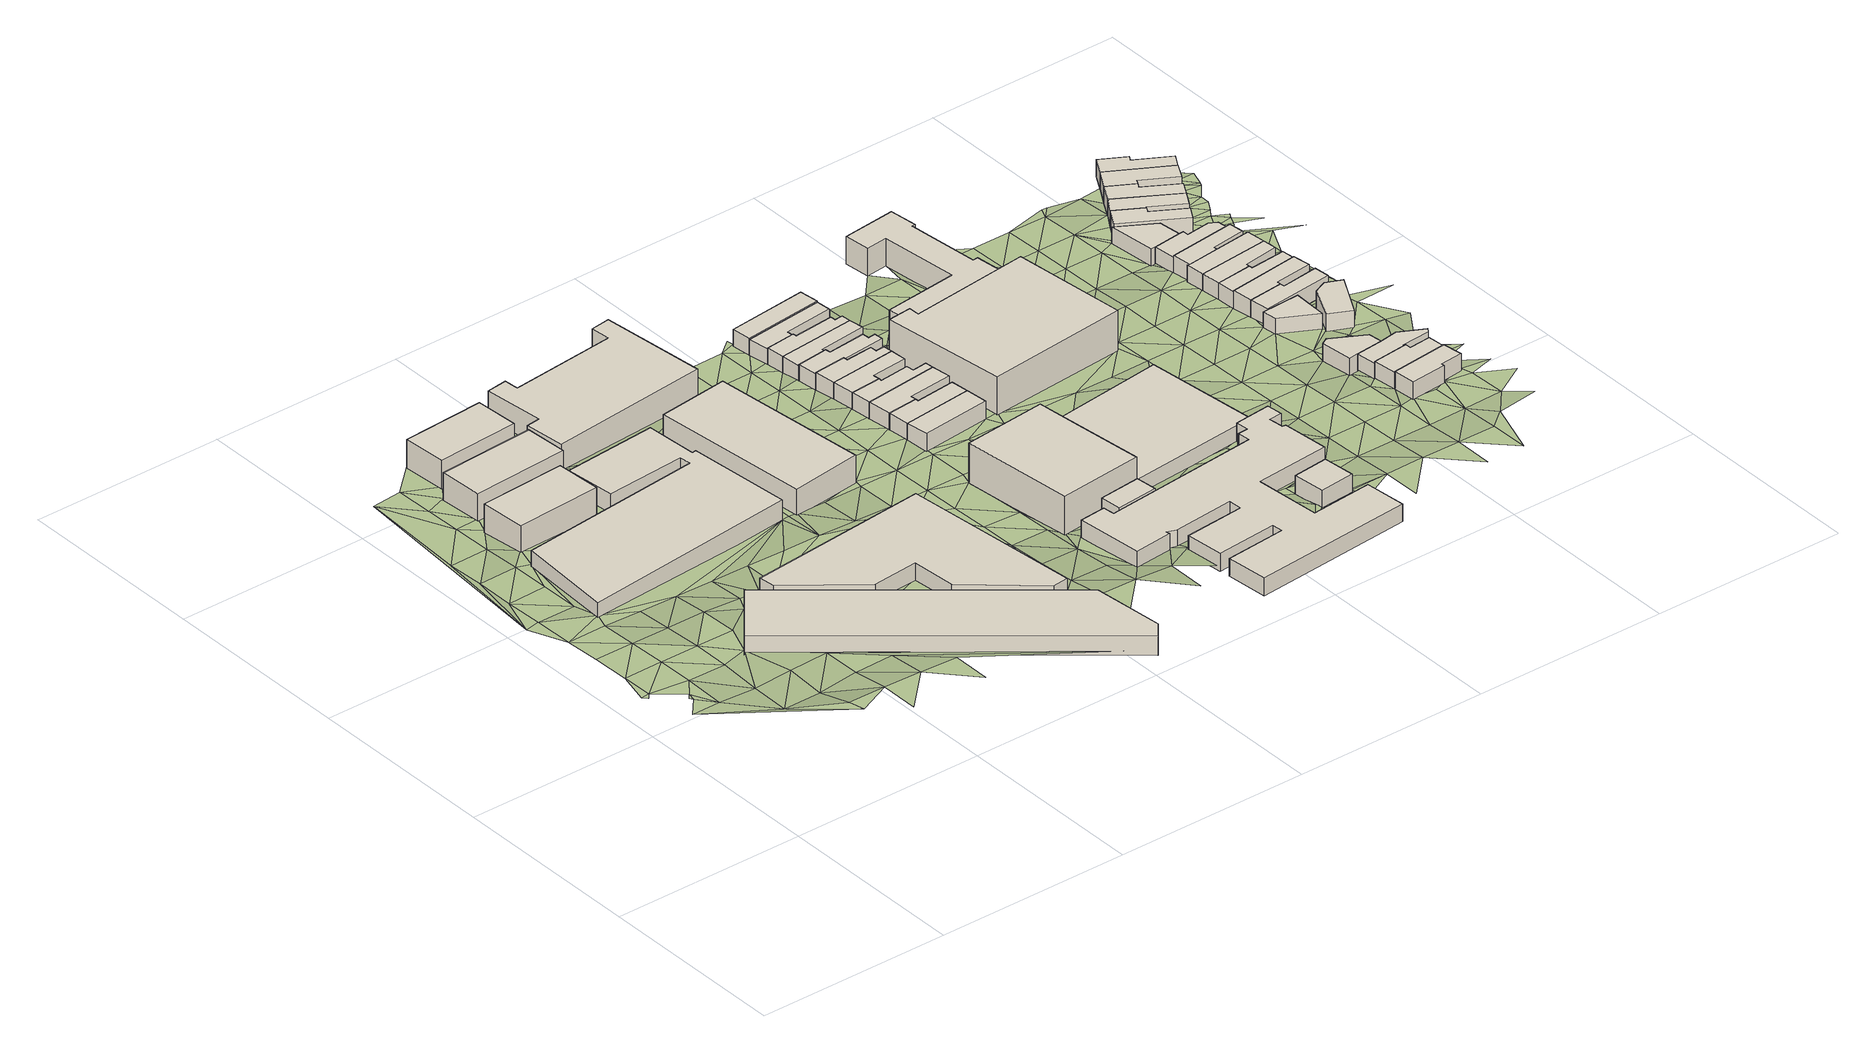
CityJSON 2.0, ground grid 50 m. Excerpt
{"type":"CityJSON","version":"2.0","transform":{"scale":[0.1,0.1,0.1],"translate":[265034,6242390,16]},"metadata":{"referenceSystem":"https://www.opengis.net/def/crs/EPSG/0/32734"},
"CityObjects":{
"building1":{"type":"Building","attributes":{"building":"retail","building:levels":"2","footprint":{"type":"Polygon"},"plus_code":"CPX6X3XG+X7W","ground_height":20.65,"building_height":6.9,"roof_height":27.55},"geometry":[{"type":"Solid","lod":"1","boundaries":[[[[0,1,2,3]],[[1,4,5,2]],[[4,6,7,5]],[[6,0,3,7]],[[3,2,5,7]],[[6,4,1,0]]]]}]},
"building2":{"type":"Building","attributes":{"address":"33 Yew Street Salt River Cape Town","building":"industrial","building:levels":"2","footprint":{"type":"Polygon"},"plus_code":"CPX8XPXJ+X4W","ground_height":20.23,"building_height":6.9,"roof_height":27.13},"geometry":[{"type":"Solid","lod":"1","boundaries":[[[[8,9,10,11]],[[9,12,13,10]],[[12,14,15,13]],[[14,8,11,15]],[[11,10,13,15]],[[14,12,9,8]]]]}]},
"building3":{"type":"Building","attributes":{"address":"45 Yew Street Salt River Cape Town","building":"retail","building:levels":"1","footprint":{"type":"Polygon"},"plus_code":"CPXWX4XQ+XRW","ground_height":20.92,"building_height":4.1,"roof_height":25.02},"geometry":[{"type":"Solid","lod":"1","boundaries":[[[[16,17,18,19]],[[17,20,21,18]],[[20,22,23,21]],[[22,24,25,23]],[[24,26,27,25]],[[26,28,29,27]],[[28,30,31,29]],[[30,32,33,31]],[[32,34,35,33]],[[34,16,19,35]],[[19,18,21,23,25,27,29,31,33,35]],[[34,32,30,28,26,24,22,20,17,16]]]]}]},
"building4":{"type":"Building","attributes":{"building":"industrial","building:levels":"1","footprint":{"type":"Polygon"},"plus_code":"CRX2XFX9+X6R","ground_height":22.3,"building_height":4.1,"roof_height":26.4},"geometry":[{"type":"Solid","lod":"1","boundaries":[[[[36,37,38,39]],[[37,40,41,38]],[[40,42,43,41]],[[42,44,45,43]],[[44,36,39,45]],[[39,38,41,43,45]],[[44,42,40,37,36]]]]}]},
"building5":{"type":"Building","attributes":{"address":"25 Yew Street Salt River Cape Town","building":"industrial","building:levels":"2","footprint":{"type":"Polygon"},"plus_code":"CPX8XVXG+XJR","ground_height":20.3,"building_height":6.9,"roof_height":27.2},"geometry":[{"type":"Solid","lod":"1","boundaries":[[[[46,47,48,49]],[[47,50,51,48]],[[50,52,53,51]],[[52,46,49,53]],[[49,48,51,53]],[[52,50,47,46]]]]}]},
"building6":{"type":"Building","attributes":{"address":"Salt Orchard","building":"retail","building:levels":"1","footprint":{"type":"Polygon"},"plus_code":"CVX5X4X6+XVX","ground_height":21.09,"building_height":4.1,"roof_height":25.19},"geometry":[{"type":"Solid","lod":"1","boundaries":[[[[54,55,56,57]],[[55,58,59,56]],[[58,60,61,59]],[[60,62,63,61]],[[62,64,65,63]],[[64,66,67,65]],[[66,68,69,67]],[[68,54,57,69]],[[57,56,59,61,63,65,67,69]],[[68,66,64,62,60,58,55,54]]]]}]},
"building7":{"type":"Building","attributes":{"address":"6 Shannon Street Salt River Cape Town","building":"office","building:levels":"2","footprint":{"type":"Polygon"},"plus_code":"CRX4XGX7+XPX","ground_height":19.41,"building_height":6.9,"roof_height":26.31},"geometry":[{"type":"Solid","lod":"1","boundaries":[[[[70,71,72,73]],[[71,74,75,72]],[[74,76,77,75]],[[76,78,79,77]],[[78,80,81,79]],[[80,82,83,81]],[[82,84,85,83]],[[84,86,87,85]],[[86,88,89,87]],[[88,70,73,89]],[[73,72,75,77,79,81,83,85,87,89]],[[88,86,84,82,80,78,76,74,71,70]]]]}]},
"building8":{"type":"Building","attributes":{"address":"8 Briar Road Salt River Cape Town","building":"industrial","building:levels":"2","footprint":{"type":"Polygon"},"plus_code":"CRXVXCXJ+X5X","ground_height":19.11,"building_height":6.9,"roof_height":26.01},"geometry":[{"type":"Solid","lod":"1","boundaries":[[[[90,91,92,93]],[[91,94,95,92]],[[94,96,97,95]],[[96,90,93,97]],[[93,92,95,97]],[[96,94,91,90]]]]}]},
"building9":{"type":"Building","attributes":{"address":"49 Shannon Street Salt River Cape Town","building":"industrial","building:levels":"3","footprint":{"type":"Polygon"},"plus_code":"C3X2X6XH+X4X","ground_height":19.81,"building_height":9.7,"roof_height":29.51},"geometry":[{"type":"Solid","lod":"1","boundaries":[[[[98,99,100,101,102,103]],[[99,104,105,101,100]],[[104,106,107,105]],[[106,108,109,107]],[[108,98,103,102,109]],[[102,101,105,107,109]],[[108,106,104,99,98]]]]}]},
"building10":{"type":"Building","attributes":{"address":"Salt River Cape Town","building":"yes","building:levels":"1","footprint":{"type":"Polygon"},"plus_code":"C3X8XVXG+XVV","ground_height":20.23,"building_height":4.1,"roof_height":24.33},"geometry":[{"type":"Solid","lod":"1","boundaries":[[[[110,111,112,113]],[[111,114,115,112]],[[114,116,117,115]],[[116,110,113,117]],[[113,112,115,117]],[[116,114,111,110]]]]}]},
"building11":{"type":"Building","attributes":{"address":"45 Shannon Street Salt River Cape Town","building":"house","building:levels":"1","footprint":{"type":"Polygon"},"plus_code":"C2XVX5XG+X2W","ground_height":19.24,"building_height":4.1,"roof_height":23.34},"geometry":[{"type":"Solid","lod":"1","boundaries":[[[[118,119,120,121]],[[119,122,123,120]],[[122,124,125,123]],[[124,118,121,125]],[[121,120,123,125]],[[124,122,119,118]]]]}]},
"building12":{"type":"Building","attributes":{"address":"43 Shannon Street Salt River Cape Town","building":"house","building:levels":"1","footprint":{"type":"Polygon"},"plus_code":"C2XRXJXG+X6R","ground_height":19.24,"building_height":4.1,"roof_height":23.34},"geometry":[{"type":"Solid","lod":"1","boundaries":[[[[126,127,128,129]],[[127,130,120,128]],[[130,131,121,120]],[[131,132,133,121]],[[132,134,135,133]],[[134,126,129,135]],[[129,128,120,121,133,135]],[[134,132,131,130,127,126]]]]}]},
"building13":{"type":"Building","attributes":{"address":"41 Shannon Street Salt River Cape Town","building":"house","building:levels":"1","footprint":{"type":"Polygon"},"plus_code":"C2XRXHXR+X2R","ground_height":19.24,"building_height":4.1,"roof_height":23.34},"geometry":[{"type":"Solid","lod":"1","boundaries":[[[[127,126,129,128]],[[126,136,137,129]],[[136,138,139,137]],[[138,140,141,139]],[[140,142,143,141]],[[142,127,128,143]],[[128,129,137,139,141,143]],[[142,140,138,136,126,127]]]]}]},
"building14":{"type":"Building","attributes":{"address":"39 Shannon Street Salt River Cape Town","building":"house","building:levels":"1","footprint":{"type":"Polygon"},"plus_code":"C2XRX4XF+X4W","ground_height":19.24,"building_height":4.1,"roof_height":23.34},"geometry":[{"type":"Solid","lod":"1","boundaries":[[[[142,140,141,143]],[[140,144,145,141]],[[144,146,147,145]],[[146,148,149,147]],[[148,150,151,149]],[[150,152,153,151]],[[152,154,155,153]],[[154,142,143,155]],[[143,141,145,147,149,151,153,155]],[[154,152,150,148,146,144,140,142]]]]}]},
"building15":{"type":"Building","attributes":{"address":"37 Shannon Street Salt River Cape Town","building":"house","building:levels":"1","footprint":{"type":"Polygon"},"plus_code":"C2XPXCX7+XHV","ground_height":19.16,"building_height":4.1,"roof_height":23.26},"geometry":[{"type":"Solid","lod":"1","boundaries":[[[[156,157,153,155]],[[157,158,159,153]],[[158,160,161,159]],[[160,162,163,161]],[[162,164,165,163]],[[164,156,155,165]],[[155,153,159,161,163,165]],[[164,162,160,158,157,156]]]]}]},
"building16":{"type":"Building","attributes":{"address":"Salt River Cape Town","building":"yes","building:levels":"1","footprint":{"type":"Polygon"},"plus_code":"C4X8XQXX+XJV","ground_height":20.46,"building_height":4.1,"roof_height":24.56},"geometry":[{"type":"Solid","lod":"1","boundaries":[[[[166,167,168,169]],[[167,170,171,168]],[[170,172,173,171]],[[172,174,175,173]],[[174,176,177,175]],[[176,178,179,177]],[[178,180,181,179]],[[180,182,183,181]],[[182,184,185,183]],[[184,186,187,185]],[[186,188,189,187]],[[188,190,191,189]],[[190,192,193,191]],[[192,194,195,193]],[[194,196,197,195]],[[196,198,199,197]],[[198,200,201,199]],[[200,202,203,201]],[[202,204,205,203]],[[204,206,207,205]],[[206,208,209,207]],[[208,210,211,209]],[[210,212,213,211]],[[212,214,215,213]],[[214,216,217,215]],[[216,218,219,217]],[[218,220,221,219]],[[220,222,223,221]],[[222,166,169,223]],[[169,168,171,173,175,177,179,181,183,185,187,189,191,193,195,197,199,201,203,205,207,209,211,213,215,217,219,221,223]],[[222,220,218,216,214,212,210,208,206,204,202,200,198,196,194,192,190,188,186,184,182,180,178,176,174,172,170,167,166]]]]}]},
"building17":{"type":"Building","attributes":{"address":"35 Shannon Street Salt River Cape Town","building":"house","building:levels":"1","footprint":{"type":"Polygon"},"plus_code":"C2XPX2XP+X5V","ground_height":19.16,"building_height":4.1,"roof_height":23.26},"geometry":[{"type":"Solid","lod":"1","boundaries":[[[[164,162,163,165]],[[162,224,225,163]],[[224,226,227,225]],[[226,228,229,227]],[[228,230,231,229]],[[230,232,233,234,231]],[[232,235,236,237,234,233]],[[235,164,165,237,236]],[[165,163,225,227,229,231,234,237]],[[235,232,230,228,226,224,162,164]]]]}]},
"building18":{"type":"Building","attributes":{"address":"33 Shannon Street Salt River Cape Town","building":"house","building:levels":"1","footprint":{"type":"Polygon"},"plus_code":"C2XPXMXW+X8X","ground_height":18.79,"building_height":4.1,"roof_height":22.89},"geometry":[{"type":"Solid","lod":"1","boundaries":[[[[238,239,233,236]],[[239,240,241,233]],[[240,242,243,241]],[[242,244,245,243]],[[244,246,247,245]],[[246,248,249,247]],[[248,250,251,252,249]],[[250,253,254,255,252,251]],[[253,238,236,255,254]],[[236,233,241,243,245,247,249,252,255]],[[253,250,248,246,244,242,240,239,238]]]]}]},
"building19":{"type":"Building","attributes":{"address":"31 Shannon Street Salt River Cape Town","building":"house","building:levels":"1","footprint":{"type":"Polygon"},"plus_code":"C2XPX9XW+XXX","ground_height":18.38,"building_height":4.1,"roof_height":22.48},"geometry":[{"type":"Solid","lod":"1","boundaries":[[[[256,257,258,251]],[[257,259,260,258]],[[259,261,262,260]],[[261,263,264,262]],[[263,265,254,264]],[[265,256,251,254]],[[251,258,260,262,264,254]],[[265,263,261,259,257,256]]]]}]},
"building20":{"type":"Building","attributes":{"address":"29 Shannon Street Salt River Cape Town","building":"house","building:levels":"1","footprint":{"type":"Polygon"},"plus_code":"C2XMXXXQ+XHX","ground_height":18.38,"building_height":4.1,"roof_height":22.48},"geometry":[{"type":"Solid","lod":"1","boundaries":[[[[263,261,262,264]],[[261,266,267,262]],[[266,268,269,267]],[[268,270,271,269]],[[270,272,273,271]],[[272,274,275,276,273]],[[274,277,278,279,276,275]],[[277,263,264,279,278]],[[264,262,267,269,271,273,276,279]],[[277,274,272,270,268,266,261,263]]]]}]},
"building21":{"type":"Building","attributes":{"address":"27 Shannon Street Salt River Cape Town","building":"house","building:levels":"1","footprint":{"type":"Polygon"},"plus_code":"C2XMXCXG+X5X","ground_height":18.15,"building_height":4.1,"roof_height":22.25},"geometry":[{"type":"Solid","lod":"1","boundaries":[[[[280,281,275,278]],[[281,282,283,275]],[[282,284,285,283]],[[284,286,287,285]],[[286,288,289,287]],[[288,280,278,289]],[[278,275,283,285,287,289]],[[288,286,284,282,281,280]]]]}]},
"building22":{"type":"Building","attributes":{"address":"25 Shannon Street Salt River Cape Town","building":"house","building:levels":"1","footprint":{"type":"Polygon"},"plus_code":"C2XJXXXQ+XJW","ground_height":18.43,"building_height":4.1,"roof_height":22.53},"geometry":[{"type":"Solid","lod":"1","boundaries":[[[[288,286,287,290,291,289]],[[286,292,293,290,287]],[[292,294,295,293]],[[294,288,289,291,295]],[[291,290,293,295]],[[294,292,286,288]]]]}]},
"building23":{"type":"Building","attributes":{"address":"26 Briar Road Salt River Cape Town","building":"industrial","building:levels":"1","footprint":{"type":"Polygon"},"plus_code":"C4XCXCX8+X2X","ground_height":19.48,"building_height":4.1,"roof_height":23.58},"geometry":[{"type":"Solid","lod":"1","boundaries":[[[[296,297,103,100]],[[297,298,299,103]],[[298,300,301,299]],[[300,302,303,301]],[[302,304,305,303]],[[304,296,100,305]],[[100,103,299,301,303,305]],[[304,302,300,298,297,296]]]]}]},
"building24":{"type":"Building","attributes":{"address":"Salt River Cape Town","building":"yes","building:levels":"1","footprint":{"type":"Polygon"},"plus_code":"C5X5XCXM+X5X","ground_height":21.15,"building_height":4.1,"roof_height":25.25},"geometry":[{"type":"Solid","lod":"1","boundaries":[[[[306,307,308,309]],[[307,310,311,308]],[[310,312,313,311]],[[312,306,309,313]],[[309,308,311,313]],[[312,310,307,306]]]]}]},
"building25":{"type":"Building","attributes":{"address":"20 Durham Avenue Salt River Cape Town","building":"industrial","building:levels":"3","footprint":{"type":"Polygon"},"plus_code":"C4X8XHX3+XPV","ground_height":18.32,"building_height":9.7,"roof_height":28.02},"geometry":[{"type":"Solid","lod":"1","boundaries":[[[[314,315,316,317]],[[315,318,319,316]],[[318,320,321,319]],[[320,322,323,321]],[[322,324,325,323]],[[324,314,317,325]],[[317,316,319,321,323,325]],[[324,322,320,318,315,314]]]]}]},
"building26":{"type":"Building","attributes":{"address":"16 Durham Avenue Salt River Cape Town","building":"school","building:levels":"2","footprint":{"type":"Polygon"},"plus_code":"C4XPX7X2+XGR","ground_height":16.73,"building_height":6.9,"roof_height":23.63},"geometry":[{"type":"Solid","lod":"1","boundaries":[[[[326,327,328,329]],[[327,330,331,328]],[[330,332,333,331]],[[332,334,335,333]],[[334,336,337,335]],[[336,338,339,337]],[[338,340,341,339]],[[340,342,343,341]],[[342,344,345,343]],[[344,346,347,345]],[[346,348,349,347]],[[348,326,329,349]],[[329,328,331,333,335,337,339,341,343,345,347,349]],[[348,346,344,342,340,338,336,334,332,330,327,326]]]]}]},
"building27":{"type":"Building","attributes":{"address":"83 Durham Avenue Salt River Cape Town","building":"retail","building:levels":"1","footprint":{"type":"Polygon"},"plus_code":"C7X3X3X3+X2W","ground_height":19.09,"building_height":4.1,"roof_height":23.19},"geometry":[{"type":"Solid","lod":"1","boundaries":[[[[350,351,352,353]],[[351,354,355,352]],[[354,356,357,355]],[[356,358,359,357]],[[358,360,361,359]],[[360,350,353,361]],[[353,352,355,357,359,361]],[[360,358,356,354,351,350]]]]}]},
"building28":{"type":"Building","attributes":{"address":"89 Durham Avenue Salt River Cape Town","building":"house","building:levels":"1","footprint":{"type":"Polygon"},"plus_code":"C7XFXPXW+X4W","ground_height":19.95,"building_height":4.1,"roof_height":24.05},"geometry":[{"type":"Solid","lod":"1","boundaries":[[[[362,363,364,365,366,367]],[[363,368,369,365,364]],[[368,370,371,369]],[[370,372,373,371]],[[372,374,375,373]],[[374,362,367,366,375]],[[366,365,369,371,373,375]],[[374,372,370,368,363,362]]]]}]},
"building29":{"type":"Building","attributes":{"address":"87 Durham Avenue Salt River Cape Town","building":"house","building:levels":"1","footprint":{"type":"Polygon"},"plus_code":"C7XFX5XM+XXV","ground_height":19.61,"building_height":4.1,"roof_height":23.71},"geometry":[{"type":"Solid","lod":"1","boundaries":[[[[363,362,367,364]],[[362,376,377,367]],[[376,378,379,377]],[[378,380,381,382,379]],[[380,383,384,385,382,381]],[[383,363,364,385,384]],[[364,367,377,379,382,385]],[[383,380,378,376,362,363]]]]}]},
"building30":{"type":"Building","attributes":{"building":"retail","building:levels":"1","footprint":{"type":"Polygon"},"plus_code":"C7X5XFX7+XWR","ground_height":18.33,"building_height":4.1,"roof_height":22.43},"geometry":[{"type":"Solid","lod":"1","boundaries":[[[[386,387,388,389]],[[387,390,391,388]],[[390,392,393,391]],[[392,386,389,393]],[[389,388,391,393]],[[392,390,387,386]]]]}]},
"building31":{"type":"Building","attributes":{"address":"85 Durham Avenue Salt River Cape Town","building":"house","building:levels":"1","footprint":{"type":"Polygon"},"plus_code":"C7XFX2X4+X8V","ground_height":19.15,"building_height":4.1,"roof_height":23.25},"geometry":[{"type":"Solid","lod":"1","boundaries":[[[[394,395,381,384]],[[395,396,397,381]],[[396,398,399,397]],[[398,400,401,399]],[[400,402,403,401]],[[402,404,353,403]],[[404,405,361,353]],[[405,394,384,361]],[[384,381,397,399,401,403,353,361]],[[405,404,402,400,398,396,395,394]]]]}]},
"building32":{"type":"Building","attributes":{"address":"Salt River Cape Town","building":"house","building:levels":"1","footprint":{"type":"Polygon"},"plus_code":"C7X8XHXQ+XCW","ground_height":18.18,"building_height":4.1,"roof_height":22.28},"geometry":[{"type":"Solid","lod":"1","boundaries":[[[[406,407,408,409]],[[407,410,411,408]],[[410,412,413,411]],[[412,414,415,413]],[[414,416,417,415]],[[416,406,409,417]],[[409,408,411,413,415,417]],[[416,414,412,410,407,406]]]]}]},
"building33":{"type":"Building","attributes":{"address":"Salt River Cape Town","building":"house","building:levels":"1","footprint":{"type":"Polygon"},"plus_code":"C7X8X2X6+X7X","ground_height":18.18,"building_height":4.1,"roof_height":22.28},"geometry":[{"type":"Solid","lod":"1","boundaries":[[[[418,419,420,409,421,422]],[[419,423,417,409,420]],[[423,424,425,417]],[[424,426,427,425]],[[426,428,429,427]],[[428,418,422,421,429]],[[421,409,417,425,427,429]],[[428,426,424,423,419,418]]]]}]},
"building34":{"type":"Building","attributes":{"address":"55 Durham Avenue Salt River Cape Town","building":"house","building:levels":"1","footprint":{"type":"Polygon"},"plus_code":"C6XVXCXF+XQW","ground_height":17.45,"building_height":4.1,"roof_height":21.55},"geometry":[{"type":"Solid","lod":"1","boundaries":[[[[430,431,432,433]],[[431,434,435,432]],[[434,436,437,435]],[[436,438,439,437]],[[438,430,433,439]],[[433,432,435,437,439]],[[438,436,434,431,430]]]]}]},
"building35":{"type":"Building","attributes":{"address":"65 Durham Avenue Salt River Cape Town","building":"house","building:levels":"1","footprint":{"type":"Polygon"},"plus_code":"C7X7XHX6+X8V","ground_height":17.87,"building_height":4.1,"roof_height":21.97},"geometry":[{"type":"Solid","lod":"1","boundaries":[[[[440,418,422,441]],[[418,428,442,422]],[[428,443,444,442]],[[443,445,446,444]],[[445,447,448,446]],[[447,440,441,448]],[[441,422,442,444,446,448]],[[447,445,443,428,418,440]]]]}]},
"building36":{"type":"Building","attributes":{"building":"yes","building:levels":"1","footprint":{"type":"Polygon"},"plus_code":"C7XHXQX8+X7W","ground_height":18.33,"building_height":4.1,"roof_height":22.43},"geometry":[{"type":"Solid","lod":"1","boundaries":[[[[449,450,451,452]],[[450,453,454,451]],[[453,455,456,454]],[[455,457,458,456]],[[457,449,452,458]],[[452,451,454,456,458]],[[457,455,453,450,449]]]]}]},
"building37":{"type":"Building","attributes":{"address":"63 Durham Avenue Salt River Cape Town","building":"house","building:levels":"1","footprint":{"type":"Polygon"},"plus_code":"C7X7X2XW+X7R","ground_height":17.87,"building_height":4.1,"roof_height":21.97},"geometry":[{"type":"Solid","lod":"1","boundaries":[[[[459,440,441,460]],[[440,447,448,441]],[[447,461,462,448]],[[461,463,464,462]],[[463,465,466,464]],[[465,459,460,466]],[[460,441,448,462,464,466]],[[465,463,461,447,440,459]]]]}]},
"building38":{"type":"Building","attributes":{"address":"61 Durham Avenue Salt River Cape Town","building":"house","building:levels":"1","footprint":{"type":"Polygon"},"plus_code":"C7X6XJXW+XMW","ground_height":17.87,"building_height":4.1,"roof_height":21.97},"geometry":[{"type":"Solid","lod":"1","boundaries":[[[[459,465,466,460]],[[465,467,468,466]],[[467,469,470,468]],[[469,471,472,470]],[[471,473,474,472]],[[473,459,460,474]],[[460,466,468,470,472,474]],[[473,471,469,467,465,459]]]]}]},
"building39":{"type":"Building","attributes":{"address":"59 Durham Avenue Salt River Cape Town","building":"house","building:levels":"1","footprint":{"type":"Polygon"},"plus_code":"C7X6X3XJ+XRV","ground_height":17.87,"building_height":4.1,"roof_height":21.97},"geometry":[{"type":"Solid","lod":"1","boundaries":[[[[475,476,472,477]],[[476,478,479,470,472]],[[478,480,481,482,470,479]],[[480,483,484,482,481]],[[483,485,486,484]],[[485,487,488,486]],[[487,475,477,488]],[[477,472,470,482,484,486,488]],[[487,485,483,480,478,476,475]]]]}]},
"building40":{"type":"Building","attributes":{"address":"57 Durham Avenue Salt River Cape Town","building":"house","building:levels":"1","footprint":{"type":"Polygon"},"plus_code":"C7X5X6X5+X8V","ground_height":17.45,"building_height":4.1,"roof_height":21.55},"geometry":[{"type":"Solid","lod":"1","boundaries":[[[[487,489,490,491]],[[489,492,493,490]],[[492,494,495,493]],[[494,496,497,495]],[[496,498,432,497]],[[498,499,433,432]],[[499,475,500,433]],[[475,487,491,500]],[[491,490,493,495,497,432,433,500]],[[475,499,498,496,494,492,489,487]]]]}]},
"building41":{"type":"Building","attributes":{"address":"69 Addison Road Salt River Cape Town","building":"house","building:levels":"1","footprint":{"type":"Polygon"},"plus_code":"C7X4XCX8+X5W","ground_height":17.48,"building_height":4.1,"roof_height":21.58},"geometry":[{"type":"Solid","lod":"1","boundaries":[[[[501,502,503,504,505,506]],[[502,507,508,504,503]],[[507,509,510,508]],[[509,511,512,510]],[[511,513,514,512]],[[513,501,506,505,514]],[[505,504,508,510,512,514]],[[513,511,509,507,502,501]]]]}]},
"building42":{"type":"Building","attributes":{"address":"67 Addison Road Salt River Cape Town","building":"house","building:levels":"1","footprint":{"type":"Polygon"},"plus_code":"C7X5XVX9+XQW","ground_height":17.2,"building_height":4.1,"roof_height":21.3},"geometry":[{"type":"Solid","lod":"1","boundaries":[[[[502,501,506,503]],[[501,515,516,506]],[[515,517,518,516]],[[517,519,520,518]],[[519,521,522,520]],[[521,502,503,522]],[[503,506,516,518,520,522]],[[521,519,517,515,501,502]]]]}]},
"building43":{"type":"Building","attributes":{"address":"65 Addison Road Salt River Cape Town","building":"house","building:levels":"1","footprint":{"type":"Polygon"},"plus_code":"C7X9XGX7+XJX","ground_height":17.2,"building_height":4.1,"roof_height":21.3},"geometry":[{"type":"Solid","lod":"1","boundaries":[[[[523,524,520,522]],[[524,525,526,520]],[[525,527,528,526]],[[527,529,530,528]],[[529,531,532,530]],[[531,523,522,532]],[[522,520,526,528,530,532]],[[531,529,527,525,524,523]]]]}]},
"building44":{"type":"Building","attributes":{"address":"63 Addison Road Salt River Cape Town","building":"house","building:levels":"1","footprint":{"type":"Polygon"},"plus_code":"C7XFX9X5+XMX","ground_height":17.2,"building_height":4.1,"roof_height":21.3},"geometry":[{"type":"Solid","lod":"1","boundaries":[[[[531,529,530,532]],[[529,533,534,530]],[[533,535,536,534]],[[535,537,538,539,536]],[[537,540,541,542,539,538]],[[540,531,532,542,541]],[[532,530,534,536,539,542]],[[540,537,535,533,529,531]]]]}]},
"building45":{"type":"Building","attributes":{"address":"61 Addison Road Salt River Cape Town","building":"house","building:levels":"1","footprint":{"type":"Polygon"},"plus_code":"C7XJXPX2+XFW","ground_height":16.99,"building_height":4.1,"roof_height":21.09},"geometry":[{"type":"Solid","lod":"1","boundaries":[[[[543,544,538,541]],[[544,545,546,538]],[[545,547,548,546]],[[547,549,550,551,548]],[[549,552,553,554,551,550]],[[552,543,541,554,553]],[[541,538,546,548,551,554]],[[552,549,547,545,544,543]]]]}]},
"terrain1":{"type":"TINRelief","geometry":[{"type":"CompositeSurface","lod":"1","boundaries":[[[555,556,557]],[[557,558,555]],[[559,560,561]],[[562,559,563]],[[563,564,557]],[[565,558,557]],[[563,559,561]],[[561,560,566]],[[561,564,563]],[[564,565,557]],[[567,568,558]],[[569,570,571]],[[568,567,571]],[[558,565,567]],[[561,572,564]],[[566,560,573]],[[574,570,569]],[[566,572,561]],[[570,574,575]],[[571,576,569]],[[564,577,565]],[[571,567,578]],[[579,570,575]],[[577,564,572]],[[580,574,569]],[[571,578,576]],[[565,581,567]],[[580,569,576]],[[582,566,573]],[[581,565,577]],[[583,572,566]],[[584,566,582]],[[567,585,578]],[[586,575,574]],[[579,587,570]],[[574,580,588]],[[589,577,572]],[[566,584,583]],[[585,567,581]],[[586,574,588]],[[576,578,590]],[[591,579,575]],[[577,589,581]],[[572,583,589]],[[592,582,573]],[[578,585,590]],[[576,593,580]],[[582,592,584]],[[575,586,591]],[[580,593,588]],[[581,589,594]],[[588,593,586]],[[585,581,595]],[[579,591,596]],[[587,579,596]],[[583,584,597]],[[584,592,598]],[[590,599,576]],[[583,597,589]],[[581,594,595]],[[586,593,600]],[[586,600,591]],[[599,590,585]],[[584,598,597]],[[601,592,602]],[[585,595,599]],[[596,591,603]],[[603,591,600]],[[604,587,596]],[[593,605,600]],[[594,589,36]],[[601,598,592]],[[587,604,606]],[[596,607,604]],[[594,36,595]],[[607,596,603]],[[598,608,597]],[[601,608,598]],[[604,609,606]],[[595,610,599]],[[609,604,607]],[[611,607,603]],[[610,595,36]],[[612,600,605]],[[609,613,606]],[[610,614,599]],[[615,611,603]],[[608,601,616]],[[617,606,613]],[[36,618,610]],[[616,601,619]],[[576,599,620]],[[36,621,618]],[[597,622,589]],[[610,618,614]],[[623,621,36]],[[605,593,624]],[[607,611,625]],[[615,603,1]],[[612,605,626]],[[597,608,627]],[[623,36,628]],[[618,629,614]],[[609,14,613]],[[615,625,611]],[[629,618,630]],[[623,631,621]],[[620,599,614]],[[627,608,616]],[[631,623,628]],[[1,612,632]],[[1,633,615]],[[612,626,632]],[[624,626,605]],[[634,629,630]],[[635,1,632]],[[635,632,626]],[[625,615,633]],[[47,613,14]],[[635,633,1]],[[629,620,614]],[[636,628,36]],[[637,631,628]],[[638,633,635]],[[14,625,639]],[[634,630,640]],[[633,638,625]],[[68,630,618]],[[641,631,637]],[[620,629,634]],[[14,642,47]],[[631,641,643]],[[642,14,639]],[[639,625,638]],[[644,47,642]],[[644,50,47]],[[644,642,645]],[[643,641,637]],[[628,636,637]],[[626,624,646]],[[645,647,644]],[[635,648,638]],[[638,649,639]],[[620,634,640]],[[640,630,68]],[[620,640,650]],[[640,651,650]],[[649,638,648]],[[636,652,637]],[[620,650,653]],[[22,620,653]],[[650,651,653]],[[651,640,654]],[[651,655,653]],[[22,648,656]],[[653,655,22]],[[657,652,636]],[[649,648,658]],[[658,655,651]],[[649,659,639]],[[651,654,660]],[[648,22,658]],[[22,655,658]],[[68,654,640]],[[636,661,662]],[[636,662,657]],[[663,657,662]],[[664,651,660]],[[662,661,665]],[[663,666,657]],[[667,660,654]],[[662,665,663]],[[668,654,68]],[[666,669,657]],[[659,649,658]],[[669,68,657]],[[667,654,668]],[[664,660,667]],[[663,670,666]],[[665,671,663]],[[672,68,669]],[[670,669,666]],[[663,671,670]],[[68,673,668]],[[674,68,672]],[[668,675,667]],[[676,671,665]],[[669,677,672]],[[674,673,68]],[[658,91,659]],[[675,664,667]],[[677,669,670]],[[671,676,670]],[[91,664,678]],[[675,668,673]],[[665,679,680]],[[665,680,676]],[[681,674,672]],[[678,664,682]],[[683,91,678]],[[672,677,681]],[[684,670,676]],[[678,682,683]],[[670,685,677]],[[670,684,685]],[[664,675,682]],[[91,683,686]],[[674,687,673]],[[681,677,685]],[[674,681,687]],[[91,686,688]],[[686,683,689]],[[690,676,680]],[[659,91,691]],[[682,689,683]],[[681,685,687]],[[685,684,692]],[[688,691,91]],[[673,693,675]],[[694,673,687]],[[80,659,695]],[[659,691,695]],[[680,696,697]],[[686,698,688]],[[697,690,680]],[[693,673,694]],[[686,689,699]],[[682,675,700]],[[111,685,692]],[[686,699,698]],[[701,675,693]],[[702,703,690]],[[704,705,692]],[[689,682,706]],[[688,707,691]],[[675,701,700]],[[702,690,697]],[[705,111,692]],[[700,706,682]],[[708,694,687]],[[707,688,698]],[[699,689,709]],[[695,691,710]],[[685,111,711]],[[712,689,706]],[[693,694,708]],[[704,713,705]],[[709,689,712]],[[691,707,710]],[[714,698,699]],[[709,715,699]],[[701,693,716]],[[717,702,697]],[[699,715,714]],[[707,698,718]],[[708,716,693]],[[698,714,719]],[[104,708,687]],[[718,698,719]],[[111,720,711]],[[721,710,707]],[[707,718,722]],[[717,697,723]],[[721,707,722]],[[716,124,701]],[[724,710,721]],[[720,713,711]],[[710,724,725]],[[726,716,708]],[[708,104,726]],[[132,727,728]],[[729,727,132]],[[730,713,704]],[[731,716,726]],[[732,733,734]],[[732,735,733]],[[124,716,731]],[[736,711,713]],[[228,737,230]],[[104,738,739]],[[138,729,132]],[[726,104,739]],[[732,160,735]],[[740,739,738]],[[726,739,731]],[[741,742,743]],[[744,742,741]],[[124,731,745]],[[131,124,746]],[[746,132,131]],[[746,124,745]],[[747,748,749]],[[732,750,144]],[[749,748,751]],[[737,228,240]],[[138,132,746]],[[144,160,732]],[[228,752,753]],[[138,746,140]],[[754,731,739]],[[731,754,745]],[[741,755,744]],[[756,746,745]],[[228,753,240]],[[746,756,140]],[[756,757,160]],[[758,759,760]],[[144,756,160]],[[730,736,713]],[[140,756,144]],[[757,756,753]],[[739,761,754]],[[751,748,762]],[[763,759,758]],[[240,753,756]],[[764,242,741]],[[242,755,741]],[[306,760,759]],[[765,711,736]],[[240,766,242]],[[766,240,756]],[[767,760,306]],[[748,768,266]],[[758,769,763]],[[759,763,306]],[[766,755,242]],[[266,762,748]],[[770,745,754]],[[755,771,261]],[[766,756,772]],[[261,771,266]],[[754,761,770]],[[771,762,266]],[[755,766,773]],[[755,773,771]],[[761,739,300]],[[286,762,774]],[[767,775,760]],[[776,766,772]],[[767,306,777]],[[286,774,778]],[[730,779,736]],[[774,762,771]],[[776,772,780]],[[773,766,776]],[[781,763,769]],[[736,779,782]],[[783,767,777]],[[784,779,730]],[[765,736,782]],[[771,773,785]],[[781,786,777]],[[782,779,784]],[[783,775,767]],[[770,761,300]],[[774,771,787]],[[782,784,788]],[[745,770,789]],[[790,781,769]],[[781,790,786]],[[771,785,787]],[[775,783,777]],[[790,777,786]],[[791,776,780]],[[775,777,792]],[[785,773,793]],[[782,184,765]],[[790,792,777]],[[180,794,795]],[[796,770,300]],[[795,182,180]],[[785,797,787]],[[795,775,798]],[[765,184,799]],[[799,300,765]],[[770,796,789]],[[798,775,792]],[[798,182,795]],[[800,801,790]],[[797,785,793]],[[300,799,802]],[[801,792,790]],[[797,803,787]],[[804,184,182]],[[787,803,805]],[[796,300,806]],[[780,315,791]],[[791,807,776]],[[300,802,808]],[[809,799,184]],[[804,182,798]],[[799,809,802]],[[806,300,808]],[[797,793,803]],[[806,789,796]],[[809,184,804]],[[810,798,792]],[[792,801,811]],[[812,808,802]],[[793,813,803]],[[802,809,812]],[[792,811,810]],[[814,804,798]],[[789,806,815]],[[806,808,816]],[[812,817,808]],[[814,798,810]],[[818,789,815]],[[819,811,801]],[[809,804,820]],[[815,806,816]],[[818,315,789]],[[816,808,817]],[[807,791,315]],[[801,821,819]],[[820,812,809]],[[820,804,814]],[[822,823,824]],[[818,825,315]],[[822,824,344]],[[811,826,810]],[[819,827,811]],[[315,828,807]],[[818,815,829]],[[816,830,815]],[[831,823,807]],[[828,315,825]],[[832,817,812]],[[814,810,826]],[[812,820,833]],[[811,827,826]],[[823,831,824]],[[815,830,829]],[[807,828,831]],[[818,834,825]],[[812,833,832]],[[824,835,346]],[[836,816,817]],[[820,814,837]],[[831,835,824]],[[818,829,834]],[[814,826,838]],[[819,839,827]],[[828,825,840]],[[836,817,832]],[[819,841,842]],[[843,830,816]],[[826,827,844]],[[837,814,838]],[[356,833,820]],[[819,842,839]],[[840,825,834]],[[831,828,845]],[[843,816,836]],[[356,820,837]],[[827,839,844]],[[363,838,826]],[[826,844,363]],[[830,846,829]],[[847,832,833]],[[845,828,840]],[[841,848,842]],[[849,833,356]],[[838,383,837]],[[838,363,383]],[[850,835,831]],[[834,829,846]],[[846,830,843]],[[832,851,836]],[[849,847,833]],[[837,383,405]],[[839,842,848]],[[852,844,839]],[[831,845,850]],[[847,851,832]],[[356,354,849]],[[836,853,843]],[[854,844,852]],[[834,855,840]],[[834,846,856]],[[836,851,857]],[[852,839,854]],[[857,853,836]],[[839,848,858]],[[855,834,856]],[[859,846,843]],[[849,354,860]],[[861,845,840]],[[857,851,862]],[[390,847,849]],[[839,858,854]],[[863,843,853]],[[859,843,863]],[[860,354,864]],[[865,856,846]],[[861,840,855]],[[862,851,392]],[[866,846,859]],[[849,867,390]],[[868,850,845]],[[867,849,860]],[[864,404,869]],[[858,848,870]],[[865,846,866]],[[854,871,872]],[[855,856,873]],[[874,854,858]],[[402,869,404]],[[402,864,869]],[[873,856,865]],[[845,861,868]],[[854,874,871]],[[875,876,877]],[[402,860,864]],[[866,878,865]],[[879,877,876]],[[855,873,436]],[[499,873,865]],[[855,436,861]],[[867,860,880]],[[850,868,881]],[[882,390,867]],[[879,876,883]],[[390,882,392]],[[861,436,507]],[[874,858,884]],[[862,392,410]],[[885,876,886]],[[887,871,874]],[[886,871,887]],[[402,888,860]],[[876,885,883]],[[861,507,502]],[[889,890,891]],[[889,891,892]],[[888,880,860]],[[893,402,400]],[[894,507,436]],[[895,885,886]],[[868,861,521]],[[868,896,881]],[[882,453,392]],[[402,893,888]],[[883,885,895]],[[502,521,861]],[[895,400,883]],[[891,890,412]],[[892,891,897]],[[410,392,453]],[[868,898,896]],[[899,880,888]],[[443,900,901]],[[463,902,900]],[[496,894,498]],[[903,507,894]],[[898,868,521]],[[904,880,899]],[[905,888,893]],[[906,907,908]],[[891,412,897]],[[496,494,909]],[[410,453,904]],[[894,496,903]],[[463,900,443]],[[899,888,905]],[[909,494,492]],[[909,903,496]],[[531,898,521]],[[412,410,910]],[[467,906,908]],[[910,897,412]],[[911,410,904]],[[912,913,914]],[[910,410,911]],[[492,903,909]],[[915,914,916]],[[917,428,897]],[[904,899,918]],[[917,897,910]],[[917,443,428]],[[898,531,919]],[[443,917,463]],[[903,492,920]],[[489,487,485]],[[914,913,916]],[[917,910,911]],[[489,920,492]],[[921,465,463]],[[920,489,485]],[[921,463,917]],[[922,913,903]],[[903,920,922]],[[923,467,465]],[[467,923,906]],[[906,923,485]],[[921,917,911]],[[921,923,465]],[[924,925,926]],[[924,926,927]],[[916,913,928]],[[929,920,485]],[[928,913,922]],[[923,929,485]],[[925,930,926]],[[931,922,932]],[[929,923,921]],[[933,934,916]],[[933,916,928]],[[935,927,926]],[[928,922,936]],[[936,922,931]],[[935,926,930]],[[937,928,936]],[[933,938,934]],[[939,920,929]],[[930,934,940]],[[941,936,931]],[[938,940,934]],[[930,940,935]],[[942,935,940]],[[935,943,944]],[[942,943,935]],[[945,946,947]],[[947,948,945]],[[949,944,943]],[[949,943,942]],[[947,946,950]],[[949,951,944]],[[944,951,950]]]}]}
},
"vertices":[
[416,1205,42],[409,1322,42],[409,1322,116],[416,1205,116],[186,1309,42],[186,1309,116],[193,1192,42],[193,1192,116],
[199,1465,39],[205,1354,39],[205,1354,111],[199,1465,111],[456,1369,39],[456,1369,111],[449,1479,39],[449,1479,111],
[175,1133,37],[157,882,37],[157,882,90],[175,1133,90],[723,944,37],[723,944,90],[699,1212,37],[699,1212,90],[688,1211,37],[688,1211,90],[679,1344,37],[679,1344,90],[436,1325,37],[436,1325,90],[448,1196,37],[448,1196,90],[655,1211,37],[655,1211,90],[658,1182,37],[658,1182,90],
[424,706,54],[310,567,54],[310,567,104],[424,706,104],[1006,0,54],[1006,0,104],[1037,37,54],[1037,37,104],[1019,222,54],[1019,222,104],
[225,1503,38],[439,1516,38],[439,1516,112],[225,1503,112],[432,1628,38],[432,1628,112],[218,1615,38],[218,1615,112],
[490,734,36],[494,694,36],[494,694,92],[490,734,92],[669,558,36],[669,558,92],[789,568,36],[789,568,92],[797,452,36],[797,452,92],[965,309,36],[965,309,92],[1007,313,36],[1007,313,92],[962,779,36],[962,779,92],
[484,1662,21],[500,1507,21],[500,1507,103],[484,1662,103],[464,1503,21],[464,1503,103],[475,1400,21],[475,1400,103],[890,1442,21],[890,1442,103],[862,1715,21],[862,1715,103],[812,1709,21],[812,1709,103],[817,1659,21],[817,1659,103],[540,1631,21],[540,1631,103],[537,1668,21],[537,1668,103],
[947,968,28],[906,1375,28],[906,1375,100],[947,968,100],[723,1354,28],[723,1354,100],[763,944,28],[763,944,100],
[1382,537,31],[1362,722,31],[1362,722,76],[1362,722,135],[1382,537,135],[1382,537,76],[1351,831,31],[1351,831,135],[1135,810,31],[1135,810,135],[1164,516,31],[1164,516,135],
[1380,532,41],[1272,522,41],[1272,522,83],[1380,532,83],[1277,467,41],[1277,467,83],[1385,477,41],[1385,477,83],
[1320,1044,27],[1138,1026,27],[1138,1026,73],[1320,1044,73],[1145,968,27],[1145,968,73],[1325,986,27],[1325,986,73],
[1212,1088,29],[1133,1081,29],[1133,1081,73],[1212,1088,73],[1138,1026,29],[1320,1044,29],[1315,1090,29],[1315,1090,73],[1212,1080,29],[1212,1080,73],
[1211,1102,29],[1211,1102,73],[1326,1113,29],[1326,1113,73],[1320,1162,29],[1320,1162,73],[1126,1142,29],[1126,1142,73],
[1318,1184,29],[1318,1184,73],[1280,1180,29],[1280,1180,73],[1278,1200,29],[1278,1200,73],[1200,1192,29],[1200,1192,73],[1201,1200,29],[1201,1200,73],[1121,1194,29],[1121,1194,73],
[1121,1194,28],[1201,1200,28],[1199,1217,28],[1199,1217,73],[1293,1225,28],[1293,1225,73],[1290,1267,28],[1290,1267,73],[1115,1251,28],[1115,1251,73],
[1761,89,40],[1751,196,40],[1751,196,86],[1761,89,86],[1591,182,40],[1591,182,86],[1576,351,40],[1576,351,86],[1770,368,40],[1770,368,86],[1759,488,40],[1759,488,86],[1750,490,40],[1750,490,86],[1746,527,40],[1746,527,86],[1780,530,40],[1780,530,86],[1776,571,40],[1776,571,86],[1681,562,40],[1681,562,86],[1684,529,40],[1684,529,86],[1658,527,40],[1658,527,86],[1661,495,40],[1661,495,86],[1251,455,40],[1251,455,86],[1248,485,40],[1248,485,86],[1180,479,40],[1180,479,86],[1197,307,40],[1197,307,86],[1296,317,40],[1296,317,86],[1294,327,40],[1294,327,86],[1318,318,40],[1318,318,86],[1475,332,40],[1475,332,86],[1478,299,40],[1478,299,86],[1322,285,40],[1322,285,86],[1331,187,40],[1331,187,86],[1489,201,40],[1489,201,86],[1492,174,40],[1492,174,86],[1335,160,40],[1335,160,86],[1345,52,40],[1345,52,86],
[1288,1291,28],[1288,1291,73],[1265,1289,28],[1265,1289,73],[1264,1307,28],[1264,1307,73],[1194,1301,28],[1194,1301,73],[1193,1312,28],[1193,1312,69],[1193,1312,73],[1109,1305,28],[1109,1305,69],[1109,1305,73],
[1109,1305,22],[1193,1312,22],[1309,1323,22],[1309,1323,69],[1307,1346,22],[1307,1346,69],[1288,1344,22],[1288,1344,69],[1287,1362,22],[1287,1362,69],[1188,1353,22],[1188,1353,69],[1186,1366,22],[1186,1366,65],[1186,1366,69],[1104,1357,22],[1104,1357,65],[1104,1357,69],
[1186,1366,18],[1185,1376,18],[1185,1376,65],[1308,1388,18],[1308,1388,65],[1303,1427,18],[1303,1427,65],[1101,1409,18],[1101,1409,65],[1104,1357,18],
[1301,1451,18],[1301,1451,65],[1280,1449,18],[1280,1449,65],[1279,1463,18],[1279,1463,65],[1175,1453,18],[1175,1453,65],[1174,1463,18],[1174,1463,62],[1174,1463,65],[1096,1455,18],[1096,1455,62],[1096,1455,65],
[1096,1455,14],[1174,1463,14],[1172,1479,14],[1172,1479,62],[1299,1492,14],[1299,1492,62],[1296,1530,14],[1296,1530,62],[1089,1509,14],[1089,1509,62],
[1296,1530,65],[1089,1509,65],[1290,1580,14],[1290,1580,65],[1084,1559,14],[1084,1559,65],
[1362,722,27],[1382,537,27],[1726,569,27],[1726,569,76],[1695,865,27],[1695,865,76],[1405,831,27],[1405,831,76],[1415,727,27],[1415,727,76],
[1645,315,44],[1653,232,44],[1653,232,92],[1645,315,92],[1744,241,44],[1744,241,92],[1736,324,44],[1736,324,92],
[1727,1027,11],[1696,1324,11],[1696,1324,120],[1727,1027,120],[1382,1289,11],[1382,1289,120],[1381,1317,11],[1381,1317,120],[1319,1311,11],[1319,1311,120],[1359,988,11],[1359,988,120],
[1493,1674,4],[1500,1608,4],[1500,1608,76],[1493,1674,76],[1555,1614,4],[1555,1614,76],[1576,1412,4],[1576,1412,76],[1385,1392,4],[1385,1392,76],[1391,1330,4],[1391,1330,76],[1670,1358,4],[1670,1358,76],[1662,1430,4],[1662,1430,76],[1649,1429,4],[1649,1429,76],[1630,1615,4],[1630,1615,76],[1639,1616,4],[1639,1616,76],[1631,1688,4],[1631,1688,76],
[2140,630,27],[2136,666,27],[2136,666,72],[2140,630,72],[2053,712,27],[2053,712,72],[2035,702,27],[2035,702,72],[2044,620,27],[2044,620,72],[2068,623,27],[2068,623,72],
[2229,524,34],[2080,509,34],[2080,509,77],[2080,509,80],[2229,524,80],[2229,524,77],[2085,452,34],[2085,452,80],[2178,460,34],[2178,460,80],[2178,468,34],[2178,468,80],[2236,473,34],[2236,473,80],
[2225,570,34],[2225,570,77],[2169,565,34],[2169,565,77],[2168,580,34],[2168,580,72],[2168,580,77],[2074,571,34],[2074,571,72],[2074,571,77],
[2021,889,23],[2025,853,23],[2025,853,64],[2021,889,64],[2117,804,23],[2117,804,64],[2120,893,23],[2120,893,64],
[2074,571,31],[2168,580,31],[2168,588,31],[2168,588,72],[2242,593,31],[2242,593,72],[2249,604,31],[2249,604,72],[2187,637,31],[2187,637,72],[2140,630,31],[2068,623,31],
[2030,943,18],[2036,893,18],[2036,893,63],[2030,943,63],[2221,912,18],[2221,912,63],[2217,952,18],[2217,952,63],[2121,941,18],[2121,941,63],[2120,952,18],[2120,952,63],
[2024,995,16],[2030,943,16],[2030,943,60],[2024,995,63],[2024,995,60],[2120,952,16],[2120,961,16],[2120,961,63],[2216,972,16],[2216,972,63],[2210,1017,16],[2210,1017,63],
[2006,1243,12],[2080,1251,12],[2080,1251,56],[2006,1243,56],[2074,1309,12],[2074,1309,56],[1983,1364,12],[1983,1364,56],[1995,1242,12],[1995,1242,56],
[2021,1043,16],[2021,1043,60],[2210,1017,60],[2207,1051,16],[2207,1051,60],[2115,1043,16],[2115,1043,60],[2114,1052,16],[2114,1052,60],
[2177,768,18],[2236,877,18],[2236,877,64],[2177,768,64],[2196,895,18],[2196,895,64],[2161,880,18],[2161,880,64],[2122,797,18],[2122,797,64],
[2017,1092,16],[2017,1092,60],[2114,1061,16],[2114,1061,60],[2204,1073,16],[2204,1073,60],[2201,1109,16],[2201,1109,60],
[2196,1158,16],[2196,1158,60],[2102,1148,16],[2102,1148,60],[2018,1139,16],[2018,1139,60],[2012,1140,16],[2012,1140,60],
[2012,1187,14],[2018,1139,14],[2012,1187,60],[2102,1148,14],[2102,1148,56],[2101,1157,14],[2101,1157,56],[2101,1157,60],[2189,1167,14],[2189,1167,60],[2185,1206,14],[2185,1206,60],[2177,1205,14],[2177,1205,60],
[2174,1233,14],[2174,1233,56],[2177,1205,56],[2155,1244,14],[2155,1244,56],[2093,1237,14],[2093,1237,56],[2092,1252,14],[2092,1252,56],[2080,1251,14],[2006,1243,14],[2012,1187,56],
[2089,1375,12],[2021,1415,12],[2021,1415,53],[2021,1415,56],[2089,1375,56],[2089,1375,53],[1993,1370,12],[1993,1370,56],[2142,1281,12],[2142,1281,56],[2162,1314,12],[2162,1314,56],[2082,1362,12],[2082,1362,56],
[2092,1380,12],[2092,1380,53],[2173,1332,12],[2173,1332,53],[2195,1369,12],[2195,1369,53],[2047,1457,12],[2047,1457,53],
[2047,1457,9],[2195,1369,9],[2214,1402,9],[2214,1402,53],[2130,1452,9],[2130,1452,53],[2137,1464,9],[2137,1464,53],[2072,1501,9],[2072,1501,53],
[2142,1474,9],[2142,1474,53],[2228,1425,9],[2228,1425,53],[2250,1465,9],[2250,1465,51],[2250,1465,53],[2102,1550,9],[2102,1550,51],[2102,1550,53],
[2102,1550,6],[2250,1465,6],[2270,1499,6],[2270,1499,51],[2184,1548,6],[2184,1548,51],[2191,1560,6],[2191,1560,49],[2191,1560,51],[2128,1596,6],[2128,1596,49],[2128,1596,51],
[20,561,66],[31,551,66],[42,564,66],[42,645,65],[106,489,64],[67,444,64],[142,445,64],[99,495,66],[109,508,66],[142,550,66],[142,645,65],[242,345,56],[142,745,62],[42,745,62],[42,945,55],[5,939,55],[42,840,58],[242,445,58],[352,205,83],[42,1045,52],[42,1145,52],[157,882,58],[242,550,65],[142,840,58],[42,1245,48],[142,945,55],[242,645,65],[342,245,83],[342,445,63],[342,345,56],[242,745,60],[142,1145,54],[64,1538,42],[142,1045,54],[310,567,66],[242,840,55],[142,1245,49],[442,245,81],[175,1133,54],[342,645,64],[342,745,60],[142,1350,46],[442,445,67],[442,345,68],[342,840,52],[193,1192,52],[542,245,78],[442,145,81],[186,1309,46],[142,1445,44],[242,1145,52],[142,1545,42],[205,1354,45],[542,345,70],[199,1465,44],[442,745,54],[242,1350,45],[416,1205,45],[225,1503,43],[442,840,49],[342,1350,43],[642,245,74],[218,1615,41],[490,734,54],[642,145,74],[723,944,38],[494,694,49],[1006,0,71],[542,645,55],[658,1182,43],[456,1369,42],[448,1196,45],[943,40,71],[642,550,56],[542,840,47],[542,745,50],[669,558,56],[442,1245,45],[442,1350,42],[642,840,45],[436,1325,42],[1019,222,70],[797,452,54],[542,1350,40],[475,1400,39],[742,840,43],[742,550,52],[464,1503,38],[789,568,52],[442,1545,38],[500,1507,35],[655,1211,40],[484,1662,38],[679,1344,38],[642,1350,38],[742,945,38],[763,944,38],[965,309,55],[742,1045,39],[842,840,39],[742,1145,39],[688,1211,40],[1007,313,55],[723,1354,36],[890,1442,27],[842,945,32],[1043,145,70],[1043,245,70],[1043,345,55],[947,968,32],[1143,245,67],[1043,445,47],[943,945,32],[943,840,34],[1043,550,41],[1143,445,44],[1143,345,52],[1043,645,39],[1043,840,34],[1043,745,36],[1043,945,32],[1197,307,49],[1143,550,39],[943,1045,31],[1243,145,61],[1243,245,61],[1143,645,36],[1043,1045,32],[943,1145,31],[1180,479,44],[1164,516,39],[943,1245,29],[1135,810,32],[943,1350,28],[1043,1145,32],[1296,317,48],[943,1445,27],[1248,485,45],[1143,945,31],[1143,840,32],[943,1545,26],[1331,187,55],[1322,285,55],[1043,1350,30],[1043,1245,31],[1138,1026,35],[1145,968,31],[1318,318,48],[1294,327,48],[1251,455,45],[1277,467,45],[1133,1081,35],[1043,1445,28],[1243,840,32],[1121,1194,35],[1043,1545,26],[1382,537,42],[1126,1142,35],[1385,477,45],[1109,1305,32],[1115,1251,35],[1243,945,29],[1475,332,46],[1101,1409,27],[1104,1357,32],[1380,532,42],[1089,1509,26],[1096,1455,27],[1478,299,46],[1084,1559,26],[1082,1576,26],[1343,840,31],[1212,1088,32],[1212,1080,32],[1211,1102,32],[1661,495,41],[1343,945,27],[1278,1200,32],[1201,1200,32],[1200,1192,32],[1199,1217,32],[1543,550,40],[1193,1312,32],[1362,722,35],[1405,831,30],[1415,727,34],[1287,1362,28],[1186,1366,32],[1188,1353,32],[1185,1376,32],[1359,988,27],[1343,1045,29],[1175,1453,27],[1279,1463,24],[1174,1463,27],[1280,1180,32],[1172,1479,27],[1265,1289,32],[1288,1291,32],[1443,945,26],[1308,1388,22],[1319,1311,22],[1290,1267,32],[1591,182,53],[1643,245,53],[1576,351,45],[1443,840,30],[1299,1492,18],[1653,232,53],[1288,1344,28],[1726,569,40],[1343,1350,22],[1643,345,44],[1280,1449,24],[1751,196,51],[1543,945,24],[1343,1445,18],[1381,1317,22],[1385,1392,22],[1343,1545,14],[1770,368,45],[1391,1330,22],[1736,324,45],[1290,1580,21],[1643,550,41],[1382,1289,28],[1744,241,51],[1681,562,41],[1744,345,45],[1658,527,41],[1443,1445,14],[1744,245,51],[1443,1545,10],[1684,529,41],[1727,1027,20],[1844,245,49],[1643,1350,13],[1844,345,42],[1576,1412,12],[1750,490,44],[1759,488,44],[1643,945,22],[1543,1445,12],[1844,445,39],[1744,645,34],[1844,145,49],[1944,245,49],[1744,745,31],[1543,1545,10],[1844,550,36],[1500,1608,6],[1744,945,23],[1670,1358,13],[1744,840,27],[1844,645,32],[1944,445,39],[1944,345,42],[1844,745,29],[1555,1614,6],[1944,550,36],[1744,1045,20],[1844,945,23],[1844,840,26],[1744,1145,20],[2044,245,48],[1944,645,32],[2044,145,48],[1649,1429,10],[1662,1430,10],[1643,1545,7],[1744,1245,14],[2044,445,38],[2044,345,41],[1744,1350,11],[1844,1145,20],[1844,1045,20],[1744,1445,9],[1944,840,26],[1944,745,29],[1844,1245,14],[1744,1545,6],[1944,945,22],[2044,620,31],[2044,550,35],[2144,345,42],[1844,1350,11],[2144,145,47],[2144,245,47],[1944,1045,19],[2085,452,38],[1844,1445,9],[1944,1145,19],[2025,853,24],[2190,282,47],[2044,745,27],[1844,1545,6],[2021,889,24],[2144,445,40],[2024,995,21],[2178,460,39],[1944,1350,12],[1944,1245,13],[2030,943,23],[2244,345,44],[2017,1092,21],[2144,745,26],[1944,1445,9],[2036,893,24],[2021,1043,21],[2136,666,31],[2012,1187,21],[2012,1140,21],[2122,797,23],[1944,1545,5],[2144,645,31],[2295,293,50],[2236,473,41],[2178,468,39],[1995,1242,14],[2244,445,41],[2169,565,36],[2225,570,37],[2168,580,36],[2018,1139,21],[2168,588,36],[2177,768,26],[1955,1570,5],[2161,880,23],[2242,593,37],[2331,397,41],[2244,550,37],[2229,524,37],[2310,462,41],[2244,745,25],[2120,952,22],[2121,941,22],[2144,945,22],[2120,961,22],[2244,645,31],[2074,1309,15],[2307,551,35],[1968,1569,5],[2216,972,18],[2044,1545,9],[2244,840,22],[2114,1052,19],[2115,1043,19],[2114,1061,19],[2142,1281,14],[2236,877,22],[2302,730,26],[2189,1167,19],[2101,1157,19],[2102,1148,19],[2144,1245,14],[2244,945,18],[2266,930,18],[2082,1362,15],[2162,1314,13],[2089,1375,15],[2092,1380,15],[2173,1332,13],[2244,1045,16],[2344,840,24],[2102,1550,10],[2184,1251,14],[2245,1104,16],[2196,1272,14],[2244,1145,16],[2137,1464,12],[2130,1452,12],[2144,1445,12],[2142,1474,12],[2218,1312,13],[2283,1180,16],[2214,1402,12],[2237,1258,14],[2233,1250,14],[2231,1330,13],[2195,1369,13],[2228,1425,12],[2246,1279,14],[2253,1291,14],[2247,1357,13],[2353,1150,16],[2249,1383,13],[2304,1234,12],[2277,1418,12],[2244,1445,12],[2250,1465,12],[2191,1560,10],[2184,1548,10],[2276,1519,8],[2195,1566,8],[2282,1427,12],[2270,1499,8],[2294,1465,12]
]}
